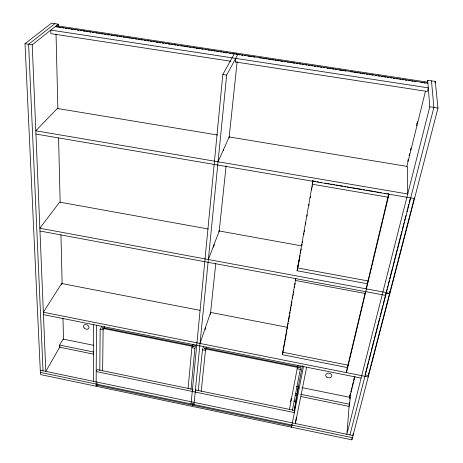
<?xml version="1.0" encoding="UTF-8"?>
<svg xmlns="http://www.w3.org/2000/svg" width="463" height="463" viewBox="0 0 463 463"><rect width="100%" height="100%" fill="white"/><g stroke="black" fill="none" stroke-linecap="round" stroke-linejoin="round"><path stroke-width="0.69" d="M93.341 381.309L93.491 324.632M96.46 325.223L96.136 386.235L97.056 384.331M192.955 403.817L192.515 405.189L96.998 385.187L97.004 383.74M99.805 370.383L100.158 329.297L101.796 326.16M102.641 370.967L103.104 329.887L104.765 326.67M386.13 292.685L389.632 293.339L389.678 291.221M385.743 293.959L385.702 295.382L39.968 231.014M386.455 291.169L386.42 292.587L39.853 228.224L59.675 202.123L208.321 229.006M368.444 373.346L368.195 376.969L43.348 312.212L61.695 283.518L200.01 310.36M366.441 288.877L366.569 286.91M353.136 433.414L352.985 435.561L40.269 370.221M58.286 26.339L58.24 24.174L51.509 23.15L25.014 43.684L40.472 374.567L351.874 439.85L351.978 438.415M300.991 396.565L349.108 406.41L349.64 404.28L350.184 397.404L301.98 387.612M349.218 405.032L346.874 434.282L429.786 106.797L427.69 80.29L435.272 81.442L437.986 108.07L351.874 439.85M349.334 403.655L349.449 402.197M349.791 397.92L350.022 395.066M188.088 388.648L191.867 347.667L193.054 344.298M191.005 389.25L194.9 348.274L196.034 344.987M191.063 403.939L222.819 74.526L234.324 53.76M192.515 405.189L192.654 403.753M291.586 424.826L291.377 425.896L192.845 405.258L192.984 403.823M193.968 404.546L226.656 75.122L237.924 54.304M198.262 390.749L202.441 349.785L203.541 346.486M205.167 329.627L205.352 327.839M213.628 247.196L213.837 245.13M223.548 150.504L223.681 149.219M213.918 245.917L214.062 244.539M235.343 61.967L235.719 58.384M201.191 391.357L205.485 350.393L206.591 347.007M236.437 54.541L236.587 53.106L57.163 25.801L55.867 26.831L57.296 27.051M210.376 314.591L215.781 263.54M219.126 231.905L226.129 165.754M229.098 137.714L237.166 61.498M296.378 417.157L295.371 423.523L306.645 367.205M298.305 386.865L296.795 395.709M292.39 410.38L300.938 365.938M291.858 425.103L291.516 427.199L303.468 366.574M294.196 411.213L296.366 397.891L296.089 399.297M294.208 411.595L297.888 388.989L302.461 365.677M289.381 409.755L297.836 365.226M347.522 367.605L282.349 354.664L295.793 278.292L295.382 280.456L364.983 293.432M295.382 280.456L295.747 278.379M367.448 283.767L297.084 270.757L300.111 255.402M388.179 197.226L312.276 184.251L312.849 181.01L315.691 181.496M297.553 268.268L312.971 180.639L312.843 181.259M285.249 339.871L285.463 338.667L285.191 340.027M285.712 337.249L286.337 333.701M286.585 332.284L286.834 330.866M287.083 329.448L287.708 325.9M287.957 324.482L288.206 323.064M288.455 321.646L289.578 315.262M289.826 313.845L290.075 312.427M290.324 311.009L290.949 307.461M291.198 306.043L291.453 304.625M291.702 303.207L291.95 301.783M292.575 298.241L292.824 296.824M293.073 295.4L293.322 293.982M293.571 292.564L293.82 291.146M294.445 287.598L294.694 286.18M294.943 284.762L295.191 283.344M300.481 253.273L300.736 251.855M300.985 250.431L301.234 249.013M301.859 245.459L302.108 244.042M302.356 242.618L302.605 241.2M303.734 234.805L303.983 233.387M304.232 231.963L304.48 230.545M305.603 224.156L305.858 222.732M306.981 216.343L307.229 214.919M308.856 205.688L309.105 204.264M310.227 197.875L310.476 196.457M311.605 190.061L311.854 188.644M312.103 187.22L312.351 185.802M290.602 401.82L291.279 398.273M295.435 403.603L295.857 401.473L293.733 401.039M282.349 354.664L285.04 341.069M297.084 270.757L299.619 258.175M312.276 184.251L313.005 180.744M365.429 291.707L346.665 370.533L346.48 372.64L388.995 194.228M366.071 289.005L388.712 193.881M351.232 390.159L351.753 388.058M352.615 384.55L353.136 382.45M353.998 378.942L354.519 376.841M416.966 123.754L417.481 121.653M427.17 82.391L427.69 80.29M349.744 396.305L350.433 393.498M350.78 392.097L351.816 387.89M352.164 386.489L352.684 384.383M353.547 380.875L354.068 378.775M407.718 161.373L408.233 159.266M409.101 155.759L409.622 153.658M410.484 150.151L411.005 148.044M416.544 125.606L417.059 123.499M349.756 397.584L354.953 376.546M406.931 166.182L425.468 91.153M349.791 398.99L350.184 397.404M434.919 82.842L435.272 81.442M368.496 361.545L365.093 374.833L368.328 375.476L389.545 293.658L386.049 293.01L383.185 304.197M368.855 360.145L370.822 352.453M371.181 351.052L374.046 339.865M374.405 338.465L379.602 318.185M379.961 316.785L382.826 305.597M386.31 291.991L387.022 289.207M387.381 287.812L387.913 285.723M388.272 284.334L389.342 280.156M389.701 278.761L392.555 267.62M392.908 266.225L397.19 249.511M397.549 248.122L401.826 231.407M402.185 230.013L404.147 222.356M404.506 220.961L405.929 215.393M406.821 211.909L407.359 209.82M407.712 208.425L408.783 204.247M409.142 202.858L410.212 198.679M349.93 434.919L433.883 107.433L431.475 80.863M389.632 293.339L414.368 197.933M192.845 405.258L193.285 403.886M195.207 392.051L195.861 390.02M192.492 390.766L192.932 389.412M200.033 343.448L210.607 312.421M208.362 259.517L219.225 230.979M218.061 161.766L229.179 136.938M96.998 385.187L97.606 383.914M235.951 54.275L236.587 53.106M236.361 54.333L236.998 53.17L427.274 82.125L427.372 83.444M60.022 346.637L45.808 371.378L32.225 44.807L58.24 24.174M93.653 354.16L59.692 347.215L59.629 345.068L63.072 339.095L93.555 345.282M54.871 23.659L28.613 44.245L43.036 370.799M55.317 26.489L427.922 83.253M58.726 27.265L60.867 27.595M62.297 27.809L63.726 28.029M65.156 28.249L66.585 28.463M68.015 28.683L69.444 28.903M70.874 29.117L73.015 29.447M74.445 29.661L75.874 29.881M77.304 30.095L78.733 30.315M80.163 30.535L81.592 30.749M83.022 30.969L85.163 31.293M86.593 31.513L88.022 31.733M89.452 31.947L90.881 32.167M92.311 32.387L93.74 32.601M95.882 32.931L97.311 33.145M98.741 33.365L100.17 33.585M101.6 33.799L103.029 34.019M104.459 34.233L105.888 34.453M107.318 34.673L109.459 34.997M110.888 35.217L112.318 35.431M113.748 35.651L115.177 35.871M116.607 36.085L118.036 36.305M119.466 36.525L121.613 36.849M123.042 37.069L124.466 37.283M125.895 37.503L127.325 37.723M128.755 37.937L130.184 38.157M131.614 38.371L133.761 38.701M135.19 38.921L136.62 39.135M138.049 39.355L139.473 39.569M140.902 39.789L142.332 40.009M144.479 40.333L145.909 40.553M147.338 40.767L148.768 40.987M150.197 41.207L151.627 41.421M153.056 41.641L154.486 41.861M155.909 42.075L158.057 42.405M159.486 42.619L160.916 42.839M162.345 43.059L163.775 43.273M165.204 43.493L166.634 43.707M168.063 43.927L170.205 44.257M171.634 44.471L173.064 44.691M174.493 44.905L175.923 45.125M177.352 45.345L178.782 45.559M180.923 45.889L182.353 46.103M183.782 46.323L185.212 46.543M186.641 46.757L188.071 46.977M189.5 47.197L190.93 47.411M193.071 47.741L194.501 47.955M195.93 48.175L197.36 48.395M198.789 48.609L200.219 48.829M201.648 49.043L203.078 49.263M205.219 49.587L206.648 49.807M208.078 50.027L209.507 50.241M210.937 50.461L212.367 50.681M213.796 50.895L215.226 51.115M216.655 51.335L218.796 51.659M220.226 51.879L221.655 52.093M223.085 52.313L224.514 52.533M225.944 52.747L227.374 52.967M229.521 53.291L230.95 53.511M232.38 53.725L233.803 53.945M238.497 54.663L239.927 54.877M241.35 55.097L242.774 55.311M244.204 55.531L245.627 55.745M247.763 56.075L252.04 56.723M253.469 56.943L254.893 57.157M259.17 57.811L261.306 58.135M262.729 58.355L264.159 58.569M265.583 58.789L267.006 59.004M268.436 59.223L273.425 59.982M274.848 60.202L276.272 60.416M277.702 60.636L279.125 60.85M280.549 61.07L282.69 61.394M284.114 61.614L285.538 61.828M286.967 62.048L288.391 62.262M289.815 62.482L291.244 62.696M292.668 62.916L294.804 63.24M296.233 63.46L297.657 63.674M299.081 63.894L300.504 64.108M301.934 64.328L303.358 64.542M305.499 64.872L306.923 65.086M308.346 65.306L309.77 65.52M311.2 65.74L312.623 65.954M314.047 66.174L315.477 66.388M317.612 66.718L319.036 66.932M320.465 67.152L321.889 67.367M323.313 67.586L324.742 67.801M326.878 68.13L328.302 68.345M329.731 68.565L331.155 68.779M332.579 68.999L334.008 69.213M335.432 69.433L336.856 69.647M338.997 69.977L343.268 70.625M344.698 70.845L346.121 71.059M350.398 71.713L352.534 72.037M353.964 72.257L355.387 72.471M356.811 72.691L358.24 72.905M359.664 73.125L361.088 73.339M362.517 73.559L364.653 73.883M366.077 74.103L367.506 74.317M368.93 74.537L370.354 74.751M371.783 74.971L373.207 75.185M375.343 75.515L376.772 75.729M378.196 75.949L379.619 76.163M381.043 76.383L382.473 76.598M383.896 76.817L386.038 77.142M387.462 77.362L388.885 77.576M390.309 77.796L391.739 78.01M393.162 78.23L394.586 78.444M396.727 78.774L398.151 78.988M399.575 79.208L401.004 79.422M402.428 79.642L403.852 79.856M405.281 80.076L406.705 80.29M408.841 80.62L410.27 80.834M411.694 81.054L413.118 81.268M414.547 81.488L415.971 81.702M420.96 82.466L422.383 82.68M423.813 82.9L425.237 83.114M230.921 61.284L50.889 33.631L50.785 30.083L428.287 87.854L427.39 91.466L235.21 61.944M25.014 43.684L32.225 44.807M222.819 74.526L226.656 75.122M429.786 106.797L437.986 108.07M217.732 135.04L57.354 108.475L35.801 130.797L407.712 193.985L407.336 166.448L229.139 136.932M317.114 181.739L318.538 181.982M319.962 182.225L321.386 182.468M324.939 183.07L326.363 183.313M327.787 183.556L329.205 183.799M330.628 184.042L332.052 184.286M333.476 184.529L334.899 184.772M336.317 185.009L342.718 186.103M344.142 186.346L345.566 186.589M346.99 186.832L348.407 187.069M349.831 187.312L351.255 187.556M352.679 187.799L361.921 189.373M363.345 189.616L364.769 189.859M366.192 190.102L372.593 191.19M374.017 191.433L375.435 191.676M376.859 191.919L378.283 192.162M379.706 192.405L381.13 192.649M384.684 193.25L386.107 193.493M387.531 193.737L388.949 193.98M35.935 134.056L414.495 198.575M218.866 230.915L301.494 245.859M297.582 267.95L368.27 280.983M210.648 312.427L287.251 327.295M282.771 352.239L348.251 365.214M43.453 314.637L361.099 378.086M100.158 329.297L103.104 329.887M191.867 347.667L194.9 348.274M202.441 349.785L205.485 350.393M297.234 368.768L300.371 369.399M296.308 386.46L298.438 386.894M59.629 345.068L93.584 352.002M295.88 393.307L297.298 393.591M300.834 394.314L349.64 404.28M295.33 395.408L296.742 395.697M192.77 389.377L97.172 369.596L96.211 371.534L294.393 412.608L294.74 410.478L195.6 389.962M40.368 372.397L352.43 437.709M56.04 34.048L57.875 109.123M58.581 138.003L60.149 202.25M60.942 234.735L62.146 283.819M62.991 318.475L63.5 339.408M61.695 283.518L61.724 284.699M299.387 366.956L299.26 367.715L204.189 348.697L204.432 347.968L299.387 366.956M194.321 345.948L194.066 346.671L102.086 328.273L102.445 327.578L194.321 345.948M84.052 327.856A2.934 2.159 26.8 0 0 88.832 328.25A2.934 2.159 26.8 0 0 85.829 324.563A2.934 2.159 26.8 0 0 84.052 327.856M326.82 377.125A3.079 2.309 9.8 0 0 331.78 376.089A3.079 2.309 9.8 0 0 327.7 373.219A3.079 2.309 9.8 0 0 326.82 377.125"/></g></svg>
